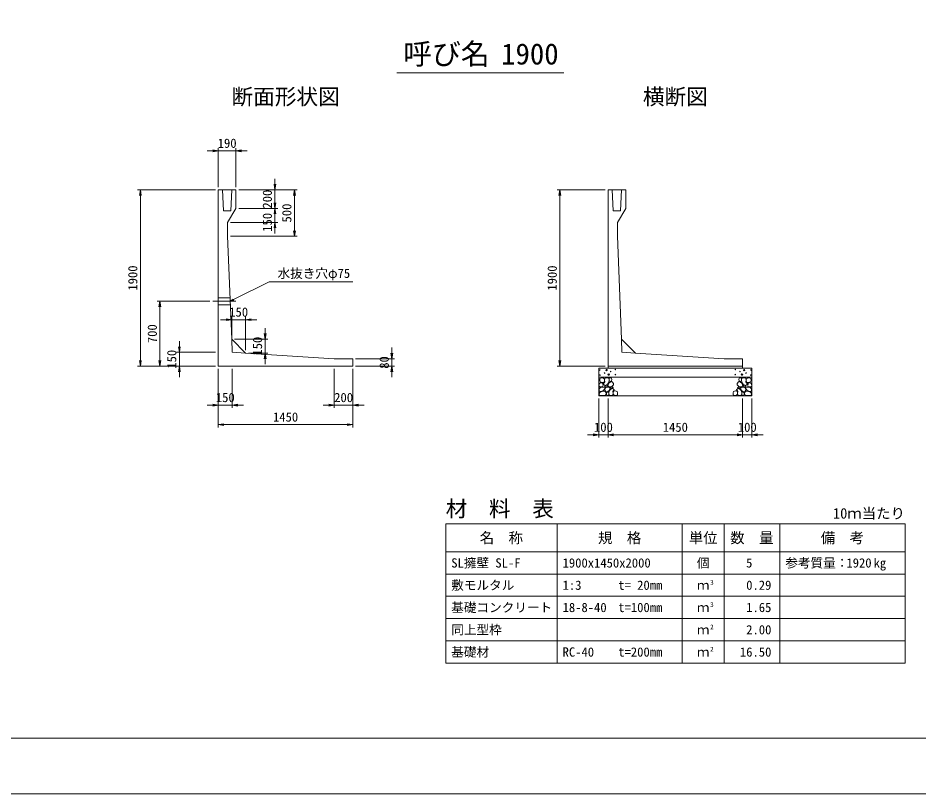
# Model space of a CAD drawing. Units: millimetres at full size, sheet at 1:40. Extents: x 0 to 25230, y 0 to 19861.
# Drawn here: x 10166 to 19876, y 0 to 8362 of the extents above; entities that cross this region are included whole.
import ezdxf
from ezdxf.enums import TextEntityAlignment as Align

# ---------------------------------------------------------------- set-up
doc = ezdxf.new("R2010")
doc.units = ezdxf.units.MM
doc.header["$LTSCALE"] = 40
doc.linetypes.add('CHAIN', pattern=[18.5, 12, -1.5, 3.5, -1.5])
doc.linetypes.add('DASHED_SPACED', pattern=[12, 6, -6])
for name, color, linetype, lineweight in [('D-BMK', 2, 'CHAIN', 13), ('D-DCR-HCHn', 4, 'Continuous', 9), ('D-MTR-FRAM', 7, 'Continuous', 13), ('D-MTR-LINE', 7, 'Continuous', 13), ('D-STR-DIM', 7, 'Continuous', 13), ('D-STR-STRn', 1, 'Continuous', 13), ('D-STR-TXT', 7, 'Continuous', 13), ('D-TTL', 2, 'Continuous', 13), ('D-TTL-TXT', 7, 'Continuous', 13)]:
    doc.layers.add(name, color=color, linetype=linetype, lineweight=lineweight)
doc.layers.add('D-MTR', color=7, linetype='Continuous')
doc.layers.add('D-MTR-TXT', color=7, linetype='Continuous')
doc.styles.add('ＭＳ ゴシック', font='')
doc.styles.get('ＭＳ ゴシック').set_extended_font_data('MS Gothic')

# ---------------------------------------------------------------- blocks, each defined once
blk = doc.blocks.new('open_arrow')
at = {"color": 0, "linetype": 'Continuous', "lineweight": -2}
blk.add_lwpolyline([(7.5, 1.25), (0, 0), (7.5, -1.25)], dxfattribs=at)

msp = doc.modelspace()

# ---------------------------------------------------------------- linework, layer by layer
at = {"layer": 'D-BMK'}
msp.add_line((12513, 5310), (12265, 5310), dxfattribs=at)
at = {"layer": 'D-DCR-HCHn'}
for points in [[(16476.2, 4481.59), (16455.4, 4486.22), (16436.9, 4476.97), (16434.59, 4456.17), (16439.21, 4439.99), (16462.33, 4433.05), (16478.51, 4433.05), (16485.44, 4444.61), (16485.44, 4470.04)], [(16494.69, 4483.91), (16487.76, 4463.1), (16490.07, 4439.99), (16473.89, 4414.56), (16494.69, 4403), (16517.8, 4414.56), (16531.67, 4433.05), (16536.3, 4463.1), (16531.67, 4479.28), (16517.8, 4486.22)], [(16538.61, 4479.28), (16538.61, 4451.55), (16550.16, 4444.61), (16561.72, 4451.55), (16564.03, 4467.73), (16561.72, 4481.59), (16545.54, 4486.22)], [(17961.39, 4479.28), (17961.39, 4451.55), (17949.84, 4444.61), (17938.28, 4451.55), (17935.97, 4467.73), (17938.28, 4481.59), (17954.46, 4486.22)], [(18005.31, 4483.91), (18012.24, 4463.1), (18009.93, 4439.99), (18026.11, 4414.56), (18005.31, 4403), (17982.2, 4414.56), (17968.33, 4433.05), (17963.7, 4463.1), (17968.33, 4479.28), (17982.2, 4486.22)], [(18023.8, 4481.59), (18044.6, 4486.22), (18063.1, 4476.97), (18065.41, 4456.17), (18060.79, 4439.99), (18037.67, 4433.05), (18021.49, 4433.05), (18014.56, 4444.61), (18014.56, 4470.04)], [(16432.28, 4423.81), (16425.35, 4403), (16434.59, 4389.14), (16457.71, 4386.82), (16473.49, 4393.6), (16466.95, 4409.94), (16471.58, 4419.18), (16462.33, 4428.43), (16448.46, 4433.05)], [(16476.16, 4347.01), (16493.28, 4372.69), (16491.14, 4379.11), (16467.59, 4385.53), (16446.19, 4383.39), (16431.21, 4370.55), (16429.07, 4355.57), (16431.21, 4340.59), (16448.33, 4336.31)], [(16499.31, 4403), (16487.76, 4393.76), (16492.38, 4386.82), (16508.56, 4386.82), (16515.49, 4389.14), (16520.12, 4398.38), (16513.18, 4405.32)], [(16536.08, 4347.01), (16546.78, 4372.69), (16538.22, 4383.39), (16512.54, 4383.39), (16501.84, 4379.11), (16491.14, 4364.13), (16491.14, 4351.29), (16501.84, 4334.17), (16514.68, 4332.03)], [(16533.98, 4428.43), (16522.43, 4400.69), (16531.67, 4389.14), (16559.41, 4389.14), (16570.97, 4393.76), (16582.53, 4409.94), (16582.53, 4423.81), (16570.97, 4442.3), (16557.1, 4444.61)], [(16572.47, 4295.64), (16578.89, 4314.91), (16576.75, 4336.31), (16591.73, 4359.85), (16572.47, 4370.55), (16551.06, 4359.85), (16538.22, 4342.73), (16533.94, 4314.91), (16538.22, 4299.92), (16551.06, 4293.5)], [(16568.19, 4370.55), (16578.89, 4379.11), (16574.61, 4385.53), (16559.62, 4385.53), (16553.2, 4383.39), (16548.92, 4374.83), (16555.34, 4368.41)], [(17927.53, 4295.64), (17921.11, 4314.91), (17923.25, 4336.31), (17908.27, 4359.85), (17927.53, 4370.55), (17948.94, 4359.85), (17961.78, 4342.73), (17966.06, 4314.91), (17961.78, 4299.92), (17948.94, 4293.5)], [(17966.02, 4428.43), (17977.57, 4400.69), (17968.33, 4389.14), (17940.59, 4389.14), (17929.03, 4393.76), (17917.47, 4409.94), (17917.47, 4423.81), (17929.03, 4442.3), (17942.9, 4444.61)], [(17931.81, 4370.55), (17921.11, 4379.11), (17925.39, 4385.53), (17940.38, 4385.53), (17946.8, 4383.39), (17951.08, 4374.83), (17944.66, 4368.41)], [(17963.92, 4347.01), (17953.22, 4372.69), (17961.78, 4383.39), (17987.46, 4383.39), (17998.16, 4379.11), (18008.86, 4364.13), (18008.86, 4351.29), (17998.16, 4334.17), (17985.32, 4332.03)], [(18000.69, 4403), (18012.24, 4393.76), (18007.62, 4386.82), (17991.44, 4386.82), (17984.51, 4389.14), (17979.88, 4398.38), (17986.82, 4405.32)], [(18023.84, 4347.01), (18006.72, 4372.69), (18008.86, 4379.11), (18032.41, 4385.53), (18053.81, 4383.39), (18068.79, 4370.55), (18070.93, 4355.57), (18068.79, 4340.59), (18051.67, 4336.31)], [(18067.72, 4423.81), (18074.65, 4403), (18065.41, 4389.14), (18042.29, 4386.82), (18026.51, 4393.6), (18033.05, 4409.94), (18028.42, 4419.18), (18037.67, 4428.43), (18051.54, 4433.05)], [(16484.72, 4293.5), (16499.7, 4299.92), (16503.98, 4321.33), (16495.42, 4336.31), (16480.44, 4340.59), (16461.17, 4338.45), (16439.77, 4329.89), (16429.07, 4317.05), (16429.07, 4302.06), (16435.49, 4293.5), (16461.17, 4295.64)], [(16531.8, 4299.92), (16531.8, 4325.61), (16521.1, 4332.03), (16510.4, 4325.61), (16508.26, 4310.62), (16510.4, 4297.78), (16525.38, 4293.5)], [(16589.59, 4297.78), (16608.85, 4293.5), (16625.97, 4302.06), (16628.11, 4321.33), (16623.83, 4336.31), (16602.43, 4342.73), (16587.45, 4342.73), (16581.03, 4332.03), (16581.03, 4308.48)], [(17910.41, 4297.78), (17891.15, 4293.5), (17874.03, 4302.06), (17871.89, 4321.33), (17876.17, 4336.31), (17897.57, 4342.73), (17912.55, 4342.73), (17918.97, 4332.03), (17918.97, 4308.48)], [(17968.2, 4299.92), (17968.2, 4325.61), (17978.9, 4332.03), (17989.6, 4325.61), (17991.74, 4310.62), (17989.6, 4297.78), (17974.62, 4293.5)], [(18015.28, 4293.5), (18000.3, 4299.92), (17996.02, 4321.33), (18004.58, 4336.31), (18019.56, 4340.59), (18038.83, 4338.45), (18060.23, 4329.89), (18070.93, 4317.05), (18070.93, 4302.06), (18064.51, 4293.5), (18038.83, 4295.64)]]:
    msp.add_lwpolyline(points, close=True, dxfattribs=at)
for centre, radius in [((16435.73, 4567.43), 3), ((16508.34, 4567.43), 7.5), ((16603.13, 4573.48), 3), ((17896.87, 4573.48), 3), ((17991.66, 4567.43), 7.5), ((18064.27, 4567.43), 3), ((16436.87, 4513.92), 3), ((16487.29, 4535.76), 3), ((16531.66, 4519.97), 7.5), ((16552.71, 4551.64), 3), ((16604.27, 4519.97), 3), ((17895.73, 4519.97), 3), ((17947.29, 4551.64), 3), ((17968.34, 4519.97), 7.5), ((18012.71, 4535.76), 3), ((18063.13, 4513.92), 3)]:
    msp.add_circle(centre, radius, dxfattribs=at)
at = {"layer": 'D-MTR-FRAM'}
for p, q in [((14775, 2910), (19725, 2910)), ((14775, 2910), (14775, 1410)), ((19725, 2910), (19725, 1410)), ((14775, 1410), (19725, 1410))]:
    msp.add_line(p, q, dxfattribs=at)
at = {"layer": 'D-MTR-LINE'}
for p, q in [((15975, 2910), (15975, 1410)), ((17325, 2910), (17325, 1410)), ((17775, 2910), (17775, 1410)), ((18375, 2910), (18375, 1410)), ((14775, 2610), (19725, 2610)), ((14775, 2370), (19725, 2370)), ((14775, 2130), (19725, 2130)), ((14775, 1890), (19725, 1890)), ((14775, 1650), (19725, 1650))]:
    msp.add_line(p, q, dxfattribs=at)
at = {"layer": 'D-STR-DIM'}
for p, q in [((12205, 6930), (12635, 6930)), ((12325, 6540), (12325, 6960)), ((12515, 6540), (12515, 6960)), ((12935, 6630), (12935, 6190)), ((12295, 6510), (11455, 6510)), ((11485, 4610), (11485, 6510)), ((12545, 6510), (12965, 6510)), ((12545, 6510), (13175, 6510)), ((13145, 6510), (13145, 6010)), ((16495, 6510), (15975, 6510)), ((16005, 4610), (16005, 6510)), ((12935, 6430), (12935, 6040)), ((12545, 6310), (12965, 6310)), ((12545, 6310), (12965, 6310)), ((12455, 6160), (12965, 6160)), ((12455, 6010), (13175, 6010)), ((12235, 5310), (11665, 5310)), ((11695, 4610), (11695, 5310)), ((12739.37, 5110.81), (12349.37, 5110.81)), ((12469.37, 4930.81), (12469.37, 5140.81)), ((12619.37, 4780.81), (12619.37, 5140.81)), ((12829.37, 5020.81), (12829.37, 4630.81)), ((11905, 4490), (11905, 4880)), ((12499.37, 4900.81), (12859.37, 4900.81)), ((12295, 4760), (11875, 4760)), ((14195, 4490), (14195, 4810)), ((12649.37, 4750.81), (12859.37, 4750.81)), ((13805, 4690), (14225, 4690)), ((12295, 4610), (11455, 4610)), ((12295, 4610), (11665, 4610)), ((12295, 4610), (11875, 4610)), ((12325, 4580), (12325, 4160)), ((12325, 4580), (12325, 3950)), ((12475, 4580), (12475, 4160)), ((13575, 4580), (13575, 4160)), ((13775, 4580), (13775, 3950)), ((13775, 4580), (13775, 4160)), ((13805, 4610), (14225, 4610)), ((16495, 4610), (15975, 4610)), ((12205, 4190), (12595, 4190)), ((13455, 4190), (13895, 4190)), ((16425, 4260), (16425, 3840)), ((16525, 4260), (16525, 3840)), ((16525, 4260), (16525, 3840)), ((17975, 4260), (17975, 3840)), ((17975, 4260), (17975, 3840)), ((18075, 4260), (18075, 3840)), ((12325, 3980), (13775, 3980)), ((16645, 3870), (16305, 3870)), ((16525, 3870), (17975, 3870)), ((17855, 3870), (18195, 3870))]:
    msp.add_line(p, q, dxfattribs=at)
at = {"layer": 'D-STR-STRn'}
for p, q in [((12325, 4610), (12325, 6510)), ((12325, 6510), (12515, 6510)), ((12515, 6510), (12515, 6310)), ((16525, 4610), (16525, 6510)), ((16525, 6510), (16715, 6510)), ((16715, 6510), (16715, 6310)), ((12515, 6310), (12425, 6160)), ((16715, 6310), (16625, 6160)), ((12425, 6160), (12425, 6010)), ((16625, 6160), (16625, 6010)), ((12425, 6010), (12469.37, 4900.81)), ((16625, 6010), (16669.37, 4900.81)), ((12619.37, 4750.81), (12469.37, 4900.81)), ((16819.37, 4750.81), (16669.37, 4900.81)), ((12619.37, 4750.81), (13575, 4690)), ((13575, 4690), (13775, 4690)), ((13775, 4690), (13775, 4610)), ((16819.37, 4750.81), (17775, 4690)), ((17775, 4690), (17975, 4690)), ((17975, 4690), (17975, 4610)), ((13775, 4610), (12325, 4610)), ((16425, 4290), (16425, 4590)), ((16425, 4590), (18075, 4590)), ((16525, 4610), (16525, 4590)), ((17975, 4610), (16525, 4610)), ((17975, 4610), (17975, 4590)), ((18075, 4590), (18075, 4290)), ((16425, 4490), (18075, 4490)), ((16425, 4290), (18075, 4290))]:
    msp.add_line(p, q, dxfattribs=at)
at = {"layer": 'D-STR-STRn', "linetype": 'DASHED_SPACED'}
for p, q in [((12370, 6510), (12380, 6285)), ((12470, 6510), (12460, 6285)), ((16570, 6510), (16580, 6285)), ((16670, 6510), (16660, 6285)), ((12380, 6285), (12460, 6285)), ((16580, 6285), (16660, 6285)), ((12325, 5347.5), (12451.5, 5347.5)), ((12325, 5272.5), (12454.5, 5272.5))]:
    msp.add_line(p, q, dxfattribs=at)
at = {"layer": 'D-STR-STRn', "color": 2, "linetype": 'DASHED_SPACED'}
for p, q in [((12469.37, 4900.81), (12475, 4760)), ((16669.37, 4900.81), (16675, 4760)), ((12475, 4760), (12619.37, 4750.81)), ((16675, 4760), (16819.37, 4750.81))]:
    msp.add_line(p, q, dxfattribs=at)
at = {"layer": 'D-STR-TXT'}
msp.add_line((13773, 5520), (12873, 5520), dxfattribs=at)
msp.add_lwpolyline([(12453, 5310), (12488.78, 5327.89), (12873, 5520)], dxfattribs=at)
at = {"layer": 'D-TTL'}
for points in [[(0, 0), (25230, 0), (25230, 17820), (0, 17820)], [(600, 600), (24630, 600), (24630, 17220), (600, 17220)]]:
    msp.add_lwpolyline(points, close=True, dxfattribs=at)
at = {"layer": 'D-TTL-TXT'}
msp.add_line((14250, 7770), (16050, 7770), dxfattribs=at)

# ---------------------------------------------------------------- block references
at = {"layer": 'D-STR-DIM', "xscale": 8, "yscale": 8}
for p, rotation in [((12325, 6930), 180), ((11485, 6510), 270), ((12935, 6510), 90), ((13145, 6510), 270), ((16005, 6510), 270), ((12935, 6310), 90), ((12935, 6310), 270), ((12935, 6160), 270), ((13145, 6010), 90), ((11695, 5310), 270), ((12469.37, 5110.81), 180), ((12829.37, 4900.81), 90), ((11905, 4760), 90), ((11485, 4610), 90), ((11695, 4610), 90), ((12829.37, 4750.81), 270), ((14195, 4690), 90), ((16005, 4610), 90), ((11905, 4610), 270), ((14195, 4610), 270), ((12325, 4190), 180), ((13575, 4190), 180), ((13775, 3980), 180), ((16425, 3870), 180), ((17975, 3870), 180), ((17975, 3870), 180)]:
    msp.add_blockref('open_arrow', p, dxfattribs=dict(at, rotation=rotation))
for p in [(12515, 6930), (12619.37, 5110.81), (12475, 4190), (13775, 4190), (12325, 3980), (16525, 3870), (16525, 3870), (18075, 3870)]:
    msp.add_blockref('open_arrow', p, dxfattribs=at)
at = {"layer": 'D-STR-TXT', "xscale": 5.33, "yscale": 5.33, "rotation": 26.6}
msp.add_blockref('open_arrow', (12453, 5310), dxfattribs=at)

# ---------------------------------------------------------------- texts
at = {"layer": 'D-MTR', "style": 'ＭＳ ゴシック'}
msp.add_text('材\u3000料\u3000表', height=170.9, dxfattribs=at).set_placement((14775, 2937.23), align=Align.BOTTOM_LEFT)
msp.add_text('10ｍ当たり', height=113.9, dxfattribs=at).set_placement((19725, 2933.15), align=Align.BOTTOM_RIGHT)
at = {"layer": 'D-MTR-TXT', "style": 'ＭＳ ゴシック'}
for s, height, p in [('名\u3000称', 113.9, (15375, 2760)), ('規\u3000格', 113.9, (16650, 2760)), ('単位', 113.9, (17550, 2760)), ('数\u3000量', 113.9, (18075, 2760)), ('備\u3000考', 113.9, (19050, 2760)), ('個', 99.69, (17550, 2490)), ('ｍ', 99.69, (17550, 2250)), ('ｍ', 99.69, (17550, 2010)), ('ｍ', 99.69, (17550, 1770)), ('ｍ', 99.69, (17550, 1530))]:
    msp.add_text(s, height=height, dxfattribs=at).set_placement(p, align=Align.MIDDLE_CENTER)
for s, p in [('SL擁壁 SL-F', (14835, 2490)), ('1900x1450x2000', (16035, 2490)), ('参考質量：    kg', (18435, 2490)), ('敷モルタル', (14835, 2250)), ('1:3', (16035, 2250)), ('t= 20mm', (16635, 2250)), ('基礎コンクリート', (14835, 2010)), ('18-8-40', (16035, 2010)), ('t=100mm', (16635, 2010)), ('同上型枠', (14835, 1770)), ('基礎材', (14835, 1530)), ('RC-40', (16035, 1530)), ('t=200mm', (16635, 1530))]:
    msp.add_text(s, height=99.69, dxfattribs=at).set_placement(p, align=Align.MIDDLE_LEFT)
for s, p in [('5', (18080.33, 2490)), ('1920', (19365, 2490)), ('0.29', (18285, 2250)), ('1.65', (18285, 2010)), ('2.00', (18285, 1770)), ('16.50', (18285, 1530))]:
    msp.add_text(s, height=99.69, dxfattribs=at).set_placement(p, align=Align.MIDDLE_RIGHT)
for s, p in [('3', (17625, 2240.44)), ('3', (17625, 2000.44)), ('2', (17625, 1760.44)), ('2', (17625, 1520.44))]:
    msp.add_text(s, height=49.84, dxfattribs=at).set_placement(p, align=Align.BOTTOM_LEFT)
at = {"layer": 'D-STR-DIM', "style": 'ＭＳ ゴシック'}
for s, p in [('190', (12420, 7012.5)), ('150', (12544.37, 5193.31)), ('150', (12400, 4272.5)), ('200', (13675, 4272.5)), ('1450', (13050, 4062.5)), ('100', (16475, 3952.5)), ('1450', (17250, 3952.5)), ('100', (18025, 3952.5))]:
    msp.add_text(s, height=99.69, dxfattribs=at).set_placement(p, align=Align.MIDDLE_CENTER)
for s, p in [('200', (12852.5, 6410)), ('500', (13062.5, 6260)), ('150', (12852.5, 6160)), ('1900', (11402.5, 5560)), ('1900', (15922.5, 5560)), ('700', (11612.5, 4960)), ('150', (12746.87, 4825.81)), ('150', (11822.5, 4685)), ('80', (14112.5, 4650))]:
    msp.add_text(s, height=99.69, rotation=90, dxfattribs=at).set_placement(p, align=Align.MIDDLE_CENTER)
at = {"layer": 'D-STR-TXT', "style": 'ＭＳ ゴシック'}
msp.add_text('水抜き穴φ75', height=99.69, dxfattribs=at).set_placement((12963, 5530.88), align=Align.BOTTOM_LEFT)
at = {"layer": 'D-TTL-TXT', "style": 'ＭＳ ゴシック'}
for s, height, p in [('呼び名', 227.9, (14782.5, 7792.5)), ('1900', 227.9, (15682.5, 7792.5)), ('断面形状図', 170.9, (13050, 7377.23)), ('横断図', 170.9, (17250, 7377.23))]:
    msp.add_text(s, height=height, dxfattribs=at).set_placement(p, align=Align.BOTTOM_CENTER)

doc.saveas('drawing.dxf')
